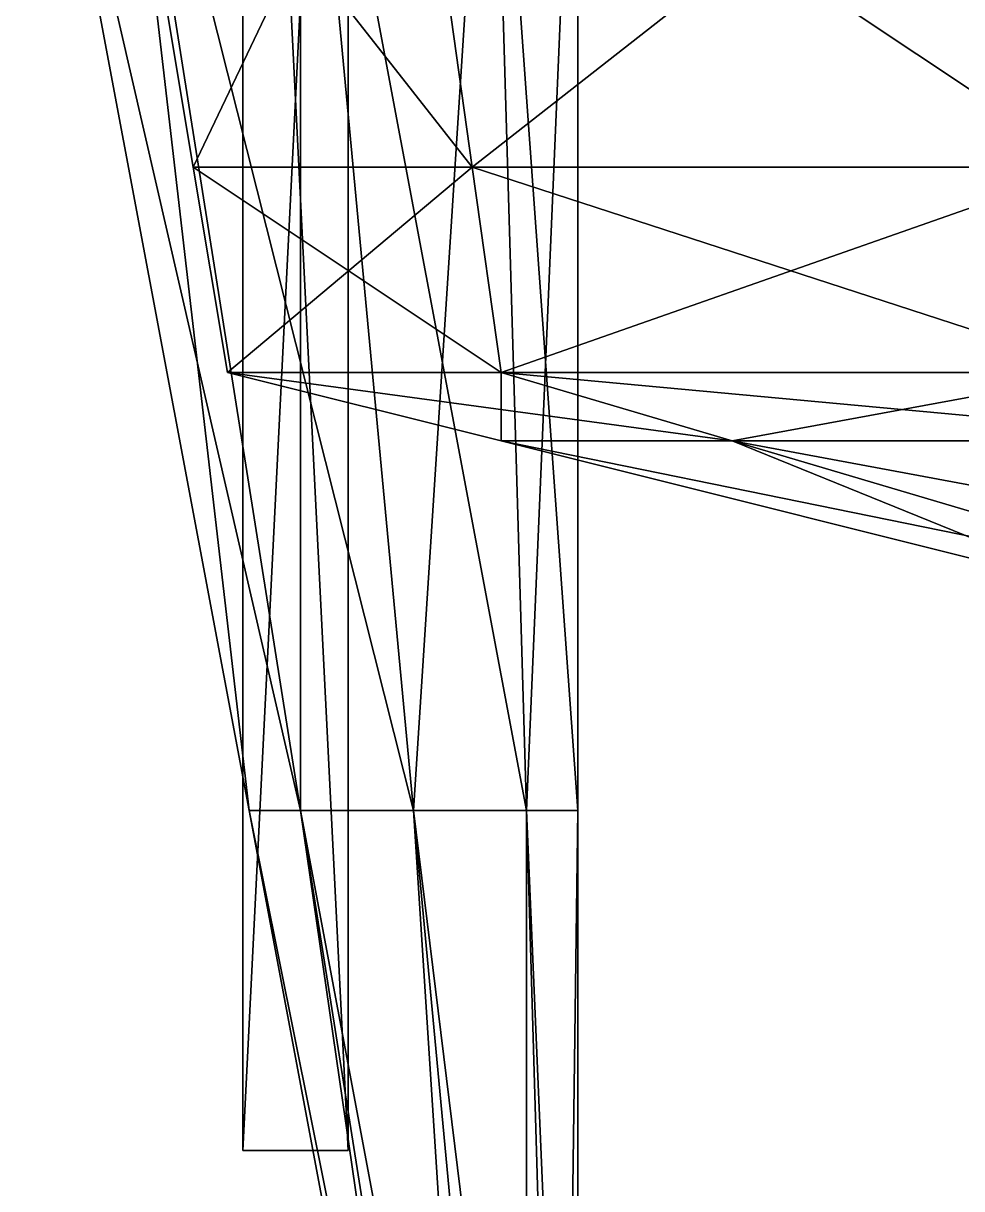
# Model space of a CAD drawing. Header units: metres. Extents: x -1.99 to 2.18, y -3.57 to 1.69.
# Drawn here: x -1.675 to -0.872, y -0.324 to 0.674 of the extents above; entities that cross this region are included whole.
import ezdxf

# ---------------------------------------------------------------- set-up
doc = ezdxf.new("R2010")
doc.units = ezdxf.units.M

msp = doc.modelspace()

# ---------------------------------------------------------------- linework, layer by layer
at = {"layer": 'Prism 1'}
for points in [[(-1.39663, -0.29121, 0), (-1.48663, 1.50879, 0.50625), (-1.39663, 1.50879, 0.50625)], [(-1.39663, -0.29121, 0), (-1.48663, -0.29121, 0), (-1.48663, 1.50879, 0.50625)], [(-1.39663, 1.50879, -0.50625), (-1.48663, -0.29121, 0), (-1.39663, -0.29121, 0)], [(-1.39663, 1.50879, -0.50625), (-1.48663, 1.50879, -0.50625), (-1.48663, -0.29121, 0)], [(-1.48663, 1.50879, 0.50625), (-1.48663, -0.29121, 0), (-1.48663, 1.50879, -0.50625)], [(-1.39663, -0.29121, 0), (-1.39663, 1.50879, 0.50625), (-1.39663, 1.50879, -0.50625)]]:
    msp.add_3dface(points, dxfattribs=at)
at = {"layer": 'Pyramid'}
for points in [[(-1.5293, 0.55078, 0), (-1.59375, 0.9375, 0), (-1.34473, 0.9375, 0.0498)], [(-1.29034, 0.55078, -0.04779), (-1.59375, 0.9375, 0), (-1.5293, 0.55078, 0)], [(-1.29034, 0.55078, -0.04779), (-1.34473, 0.9375, -0.0498), (-1.59375, 0.9375, 0)], [(-1.5293, 0.55078, 0), (-1.34473, 0.9375, 0.0498), (-1.29034, 0.55078, 0.04779)], [(-1.29034, 0.55078, 0.04779), (-1.34473, 0.9375, 0.0498), (-0.79688, 0.9375, 0.15938)], [(-0.76465, 0.55078, -0.15293), (-1.34473, 0.9375, -0.0498), (-1.29034, 0.55078, -0.04779)], [(-0.76465, 0.55078, -0.15293), (-0.79688, 0.9375, -0.15937), (-1.34473, 0.9375, -0.0498)], [(-1.29034, 0.55078, 0.04779), (-0.79688, 0.9375, 0.15938), (-0.76465, 0.55078, 0.15293)], [(-1.5, 0.375, 0), (-1.5293, 0.55078, 0), (-1.29034, 0.55078, 0.04779)], [(-1.26563, 0.375, -0.04687), (-1.5293, 0.55078, 0), (-1.5, 0.375, 0)], [(-1.26563, 0.375, -0.04687), (-1.29034, 0.55078, -0.04779), (-1.5293, 0.55078, 0)], [(-1.5, 0.375, 0), (-1.29034, 0.55078, 0.04779), (-1.26563, 0.375, 0.04688)], [(-1.26563, 0.375, 0.04688), (-1.29034, 0.55078, 0.04779), (-0.76465, 0.55078, 0.15293)], [(-0.75, 0.375, -0.15), (-1.29034, 0.55078, -0.04779), (-1.26563, 0.375, -0.04687)], [(-0.75, 0.375, -0.15), (-0.76465, 0.55078, -0.15293), (-1.29034, 0.55078, -0.04779)], [(-1.26563, 0.375, 0.04688), (-0.76465, 0.55078, 0.15293), (-0.75, 0.375, 0.15)], [(-1.26563, 0.31641, 0), (-1.5, 0.375, 0), (-1.26563, 0.375, 0.04688)], [(-1.06787, 0.31641, -0.03955), (-1.5, 0.375, 0), (-1.26563, 0.31641, 0)], [(-1.06787, 0.31641, -0.03955), (-1.26563, 0.375, -0.04687), (-1.5, 0.375, 0)], [(-1.06787, 0.31641, 0.03955), (-1.26563, 0.375, 0.04688), (-0.75, 0.375, 0.15)], [(-1.26563, 0.31641, 0), (-1.26563, 0.375, 0.04688), (-1.06787, 0.31641, 0.03955)], [(-0.63281, 0.31641, -0.12656), (-1.26563, 0.375, -0.04687), (-1.06787, 0.31641, -0.03955)], [(-0.63281, 0.31641, -0.12656), (-0.75, 0.375, -0.15), (-1.26563, 0.375, -0.04687)], [(-1.06787, 0.31641, 0.03955), (-0.75, 0.375, 0.15), (-0.63281, 0.31641, 0.12656)], [(-0.75, 0.1875, 0), (-1.26563, 0.31641, 0), (-1.06787, 0.31641, 0.03955)], [(-0.63281, 0.1875, -0.02344), (-1.26563, 0.31641, 0), (-0.75, 0.1875, 0)], [(-0.63281, 0.1875, -0.02344), (-1.06787, 0.31641, -0.03955), (-1.26563, 0.31641, 0)], [(-0.63281, 0.1875, 0.02344), (-1.06787, 0.31641, 0.03955), (-0.63281, 0.31641, 0.12656)], [(-0.75, 0.1875, 0), (-1.06787, 0.31641, 0.03955), (-0.63281, 0.1875, 0.02344)], [(-0.375, 0.1875, -0.075), (-1.06787, 0.31641, -0.03955), (-0.63281, 0.1875, -0.02344)], [(-0.375, 0.1875, -0.075), (-0.63281, 0.31641, -0.12656), (-1.06787, 0.31641, -0.03955)]]:
    msp.add_3dface(points, dxfattribs=at)
at = {"layer": 'Pyramid 6'}
for points in [[(-1.48125, 0, 0), (-1.67461, 1.03125, 0), (-1.60045, 1.03125, 0.11124)], [(-1.43731, 0, -0.06592), (-1.67461, 1.03125, 0), (-1.48125, 0, 0)], [(-1.43731, 0, -0.06592), (-1.60045, 1.03125, -0.11124), (-1.67461, 1.03125, 0)], [(-1.43731, 0, 0.06592), (-1.60045, 1.03125, 0.11124), (-1.43731, 1.03125, 0.35596)], [(-1.48125, 0, 0), (-1.60045, 1.03125, 0.11124), (-1.43731, 0, 0.06592)], [(-1.34063, 0, -0.21094), (-1.60045, 1.03125, -0.11124), (-1.43731, 0, -0.06592)], [(-1.34063, 0, -0.21094), (-1.43731, 1.03125, -0.35596), (-1.60045, 1.03125, -0.11124)], [(-1.34063, 0, 0.21094), (-1.43731, 1.03125, 0.35596), (-1.27416, 1.03125, 0.60068)], [(-1.43731, 0, 0.06592), (-1.43731, 1.03125, 0.35596), (-1.34063, 0, 0.21094)], [(-1.24395, 0, -0.35596), (-1.43731, 1.03125, -0.35596), (-1.34063, 0, -0.21094)], [(-1.24395, 0, -0.35596), (-1.27416, 1.03125, -0.60068), (-1.43731, 1.03125, -0.35596)], [(-1.34063, 0, 0.21094), (-1.27416, 1.03125, 0.60068), (-1.24395, 0, 0.35596)], [(-1.24395, 0, 0.35596), (-1.27416, 1.03125, 0.60068), (-1.2, 1.03125, 0.71191)], [(-1.2, 0, -0.42188), (-1.27416, 1.03125, -0.60068), (-1.24395, 0, -0.35596)], [(-1.2, 0, -0.42188), (-1.2, 1.03125, -0.71191), (-1.27416, 1.03125, -0.60068)], [(-1.24395, 0, 0.35596), (-1.2, 1.03125, 0.71191), (-1.2, 0, 0.42188)], [(-1.2, 0, -0.29004), (-1.2, 1.03125, -0.71191), (-1.2, 0, -0.42188)], [(-1.2, 0, -0.29004), (-1.2, 1.03125, -0.48944), (-1.2, 1.03125, -0.71191)], [(-1.2, 0, 0), (-1.2, 1.03125, -0.48944), (-1.2, 0, -0.29004)], [(-1.2, 0, 0), (-1.2, 1.03125, 0), (-1.2, 1.03125, -0.48944)], [(-1.2, 0, 0.29004), (-1.2, 1.03125, 0), (-1.2, 0, 0)], [(-1.2, 0, 0.29004), (-1.2, 1.03125, 0.48944), (-1.2, 1.03125, 0)], [(-1.2, 0, 0.42188), (-1.2, 1.03125, 0.48944), (-1.2, 0, 0.29004)], [(-1.2, 0, 0.42188), (-1.2, 1.03125, 0.71191), (-1.2, 1.03125, 0.48944)], [(-1.28789, -1.03125, 0), (-1.48125, 0, 0), (-1.43731, 0, 0.06592)], [(-1.27416, -1.03125, -0.0206), (-1.48125, 0, 0), (-1.28789, -1.03125, 0)], [(-1.27416, -1.03125, -0.0206), (-1.43731, 0, -0.06592), (-1.48125, 0, 0)], [(-1.27416, -1.03125, 0.0206), (-1.43731, 0, 0.06592), (-1.34063, 0, 0.21094)], [(-1.28789, -1.03125, 0), (-1.43731, 0, 0.06592), (-1.27416, -1.03125, 0.0206)], [(-1.24395, -1.03125, -0.06592), (-1.43731, 0, -0.06592), (-1.27416, -1.03125, -0.0206)], [(-1.24395, -1.03125, -0.06592), (-1.34063, 0, -0.21094), (-1.43731, 0, -0.06592)], [(-1.24395, -1.03125, 0.06592), (-1.34063, 0, 0.21094), (-1.24395, 0, 0.35596)], [(-1.27416, -1.03125, 0.0206), (-1.34063, 0, 0.21094), (-1.24395, -1.03125, 0.06592)], [(-1.21373, -1.03125, -0.11124), (-1.34063, 0, -0.21094), (-1.24395, -1.03125, -0.06592)], [(-1.21373, -1.03125, -0.11124), (-1.24395, 0, -0.35596), (-1.34063, 0, -0.21094)], [(-1.21373, -1.03125, 0.11124), (-1.24395, 0, 0.35596), (-1.2, 0, 0.42188)], [(-1.24395, -1.03125, 0.06592), (-1.24395, 0, 0.35596), (-1.21373, -1.03125, 0.11124)], [(-1.2, -1.03125, -0.13184), (-1.24395, 0, -0.35596), (-1.21373, -1.03125, -0.11124)], [(-1.2, -1.03125, -0.13184), (-1.2, 0, -0.42188), (-1.24395, 0, -0.35596)], [(-1.21373, -1.03125, 0.11124), (-1.2, 0, 0.42188), (-1.2, -1.03125, 0.13184)], [(-1.2, -1.03125, -0.09064), (-1.2, 0, -0.42188), (-1.2, -1.03125, -0.13184)], [(-1.2, -1.03125, -0.09064), (-1.2, 0, -0.29004), (-1.2, 0, -0.42188)], [(-1.2, -1.03125, 0), (-1.2, 0, -0.29004), (-1.2, -1.03125, -0.09064)], [(-1.2, -1.03125, 0), (-1.2, 0, 0), (-1.2, 0, -0.29004)], [(-1.2, -1.03125, 0.09064), (-1.2, 0, 0), (-1.2, -1.03125, 0)], [(-1.2, -1.03125, 0.09064), (-1.2, 0, 0.29004), (-1.2, 0, 0)], [(-1.2, -1.03125, 0.13184), (-1.2, 0, 0.29004), (-1.2, -1.03125, 0.09064)], [(-1.2, -1.03125, 0.13184), (-1.2, 0, 0.42188), (-1.2, 0, 0.29004)]]:
    msp.add_3dface(points, dxfattribs=at)

doc.saveas('drawing.dxf')
